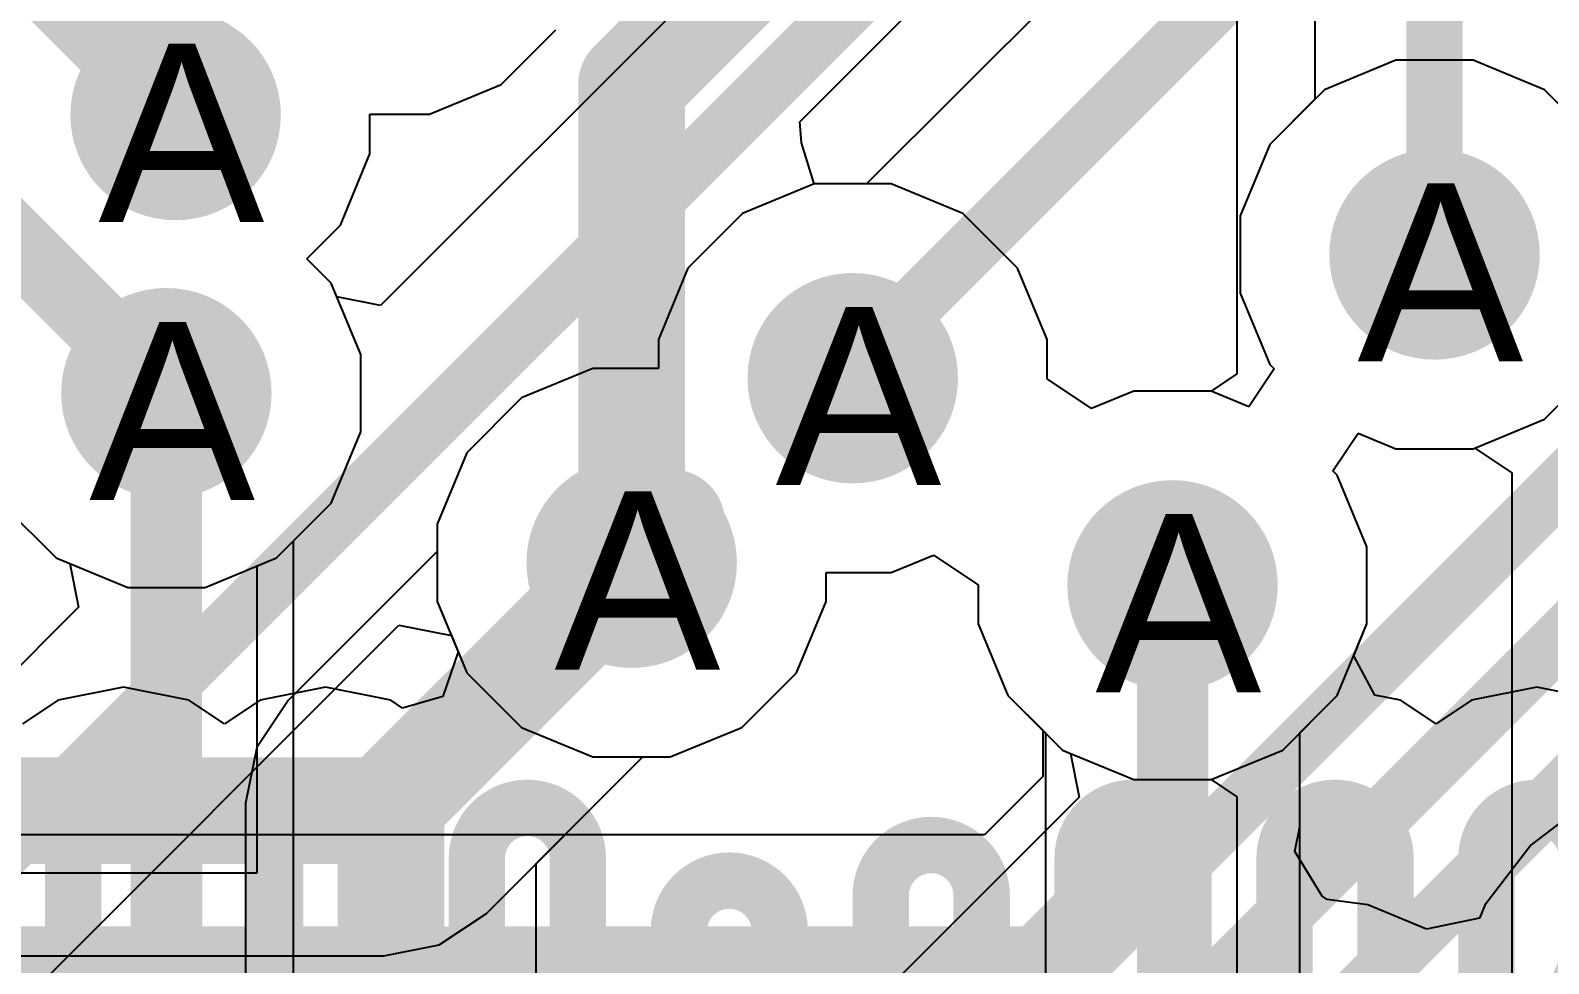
# Model space of a CAD drawing. Header units: inches. Extents: x 0 to 208, y 0 to 213.
# Drawn here: x 4.6695 to 4.8399, y 3.1648 to 3.2696 of the extents above; entities that cross this region are included whole.
import ezdxf

# ---------------------------------------------------------------- set-up
doc = ezdxf.new("R2010")
doc.units = ezdxf.units.IN
doc.header["$MEASUREMENT"] = 0
for name, color, linetype in [('Bottom Layer', 5, 'Continuous'), ('Drill Drawing', 1, 'Continuous'), ('L2_GND1', 16, 'Continuous'), ('L3_SIG1', 76, 'Continuous'), ('L4_PWR', 90, 'Continuous'), ('L5_GND2', 156, 'Continuous'), ('L6_SIG2', 130, 'Continuous'), ('L7_GND3', 216, 'Continuous'), ('Top Layer', 1, 'Continuous'), ('Via Holes', 16, 'Continuous')]:
    doc.layers.add(name, color=color, linetype=linetype)
doc.styles.add('Arial', font='', dxfattribs={"height": 0.2})
doc.styles.get('Arial').set_extended_font_data('Arial')

msp = doc.modelspace()

# ---------------------------------------------------------------- hatches: boundary and pattern name
at = {"layer": 'Bottom Layer'}
h = msp.add_hatch(color=5, dxfattribs=at)
edge = h.paths.add_edge_path()
edge.add_arc((4.68583, 3.26008), 0.01181, 0, 360)
h = msp.add_hatch(color=5, dxfattribs=at)
edge = h.paths.add_edge_path()
edge.add_arc((4.82711, 3.24443), 0.01181, 0, 360)
h = msp.add_hatch(color=5, dxfattribs=at)
edge = h.paths.add_edge_path()
edge.add_arc((4.76182, 3.23054), 0.01181, 0, 360)
h = msp.add_hatch(color=5, dxfattribs=at)
edge = h.paths.add_edge_path()
edge.add_arc((4.68479, 3.22886), 0.01181, 0, 360)
h = msp.add_hatch(color=5, dxfattribs=at)
edge = h.paths.add_edge_path()
edge.add_arc((4.73701, 3.20983), 0.01181, 0, 360)
h = msp.add_hatch(color=5, dxfattribs=at)
edge = h.paths.add_edge_path()
edge.add_arc((4.79771, 3.20729), 0.01181, 0, 360)
at = {"layer": 'L2_GND1'}
h = msp.add_hatch(color=16, dxfattribs=at)
edge = h.paths.add_edge_path()
edge.add_arc((4.68583, 3.26008), 0.01181, 0, 360)
h = msp.add_hatch(color=16, dxfattribs=at)
edge = h.paths.add_edge_path()
edge.add_arc((4.82711, 3.24443), 0.01181, 0, 360)
h = msp.add_hatch(color=16, dxfattribs=at)
edge = h.paths.add_edge_path()
edge.add_arc((4.76182, 3.23054), 0.01181, 0, 360)
h = msp.add_hatch(color=16, dxfattribs=at)
edge = h.paths.add_edge_path()
edge.add_arc((4.68479, 3.22886), 0.01181, 0, 360)
h = msp.add_hatch(color=16, dxfattribs=at)
edge = h.paths.add_edge_path()
edge.add_arc((4.73701, 3.20983), 0.01181, 0, 360)
h = msp.add_hatch(color=16, dxfattribs=at)
edge = h.paths.add_edge_path()
edge.add_arc((4.79771, 3.20729), 0.01181, 0, 360)
at = {"layer": 'L3_SIG1'}
h = msp.add_hatch(color=76, dxfattribs=at)
edge = h.paths.add_edge_path()
edge.add_arc((4.68583, 3.26008), 0.01181, 0, 360)
h = msp.add_hatch(color=76, dxfattribs=at)
edge = h.paths.add_edge_path()
edge.add_arc((4.82711, 3.24443), 0.01181, 0, 360)
h = msp.add_hatch(color=76, dxfattribs=at)
edge = h.paths.add_edge_path()
edge.add_arc((4.76182, 3.23054), 0.01181, 0, 360)
h = msp.add_hatch(color=76, dxfattribs=at)
edge = h.paths.add_edge_path()
edge.add_arc((4.68479, 3.22886), 0.01181, 0, 360)
h = msp.add_hatch(color=76, dxfattribs=at)
edge = h.paths.add_edge_path()
edge.add_arc((4.73701, 3.20983), 0.01181, 0, 360)
h = msp.add_hatch(color=76, dxfattribs=at)
edge = h.paths.add_edge_path()
edge.add_arc((4.79771, 3.20729), 0.01181, 0, 360)
at = {"layer": 'L4_PWR'}
h = msp.add_hatch(color=90, dxfattribs=at)
edge = h.paths.add_edge_path()
edge.add_arc((4.68583, 3.26008), 0.01181, 0, 360)
h = msp.add_hatch(color=90, dxfattribs=at)
edge = h.paths.add_edge_path()
edge.add_arc((4.82711, 3.24443), 0.01181, 0, 360)
h = msp.add_hatch(color=90, dxfattribs=at)
edge = h.paths.add_edge_path()
edge.add_arc((4.76182, 3.23054), 0.01181, 0, 360)
h = msp.add_hatch(color=90, dxfattribs=at)
edge = h.paths.add_edge_path()
edge.add_arc((4.68479, 3.22886), 0.01181, 0, 360)
h = msp.add_hatch(color=90, dxfattribs=at)
edge = h.paths.add_edge_path()
edge.add_arc((4.73701, 3.20983), 0.01181, 0, 360)
h = msp.add_hatch(color=90, dxfattribs=at)
edge = h.paths.add_edge_path()
edge.add_arc((4.79771, 3.20729), 0.01181, 0, 360)
at = {"layer": 'L5_GND2'}
h = msp.add_hatch(color=156, dxfattribs=at)
edge = h.paths.add_edge_path()
edge.add_arc((4.68583, 3.26008), 0.01181, 0, 360)
h = msp.add_hatch(color=156, dxfattribs=at)
edge = h.paths.add_edge_path()
edge.add_arc((4.82711, 3.24443), 0.01181, 0, 360)
h = msp.add_hatch(color=156, dxfattribs=at)
edge = h.paths.add_edge_path()
edge.add_arc((4.76182, 3.23054), 0.01181, 0, 360)
h = msp.add_hatch(color=156, dxfattribs=at)
edge = h.paths.add_edge_path()
edge.add_arc((4.68479, 3.22886), 0.01181, 0, 360)
h = msp.add_hatch(color=156, dxfattribs=at)
edge = h.paths.add_edge_path()
edge.add_arc((4.73701, 3.20983), 0.01181, 0, 360)
h = msp.add_hatch(color=156, dxfattribs=at)
edge = h.paths.add_edge_path()
edge.add_arc((4.79771, 3.20729), 0.01181, 0, 360)
at = {"layer": 'L6_SIG2'}
h = msp.add_hatch(color=130, dxfattribs=at)
edge = h.paths.add_edge_path()
edge.add_arc((4.68583, 3.26008), 0.01181, 0, 360)
h = msp.add_hatch(color=130, dxfattribs=at)
edge = h.paths.add_edge_path()
edge.add_arc((4.82711, 3.24443), 0.01181, 0, 360)
h = msp.add_hatch(color=130, dxfattribs=at)
edge = h.paths.add_edge_path()
edge.add_arc((4.76182, 3.23054), 0.01181, 0, 360)
h = msp.add_hatch(color=130, dxfattribs=at)
edge = h.paths.add_edge_path()
edge.add_arc((4.68479, 3.22886), 0.01181, 0, 360)
h = msp.add_hatch(color=130, dxfattribs=at)
edge = h.paths.add_edge_path()
edge.add_arc((4.73701, 3.20983), 0.01181, 0, 360)
h = msp.add_hatch(color=130, dxfattribs=at)
edge = h.paths.add_edge_path()
edge.add_arc((4.79771, 3.20729), 0.01181, 0, 360)
at = {"layer": 'L7_GND3'}
h = msp.add_hatch(color=216, dxfattribs=at)
edge = h.paths.add_edge_path()
edge.add_arc((4.68583, 3.26008), 0.01181, 0, 360)
h = msp.add_hatch(color=216, dxfattribs=at)
edge = h.paths.add_edge_path()
edge.add_arc((4.82711, 3.24443), 0.01181, 0, 360)
h = msp.add_hatch(color=216, dxfattribs=at)
edge = h.paths.add_edge_path()
edge.add_arc((4.76182, 3.23054), 0.01181, 0, 360)
h = msp.add_hatch(color=216, dxfattribs=at)
edge = h.paths.add_edge_path()
edge.add_arc((4.68479, 3.22886), 0.01181, 0, 360)
h = msp.add_hatch(color=216, dxfattribs=at)
edge = h.paths.add_edge_path()
edge.add_arc((4.73701, 3.20983), 0.01181, 0, 360)
h = msp.add_hatch(color=216, dxfattribs=at)
edge = h.paths.add_edge_path()
edge.add_arc((4.79771, 3.20729), 0.01181, 0, 360)
at = {"layer": 'Top Layer'}
h = msp.add_hatch(color=1, dxfattribs=at)
edge = h.paths.add_edge_path()
edge.add_arc((4.68583, 3.26008), 0.01181, 0, 360)
h = msp.add_hatch(color=1, dxfattribs=at)
edge = h.paths.add_edge_path()
edge.add_arc((4.82711, 3.24443), 0.01181, 0, 360)
h = msp.add_hatch(color=1, dxfattribs=at)
edge = h.paths.add_edge_path()
edge.add_arc((4.76182, 3.23054), 0.01181, 0, 360)
h = msp.add_hatch(color=1, dxfattribs=at)
edge = h.paths.add_edge_path()
edge.add_arc((4.68479, 3.22886), 0.01181, 0, 360)
h = msp.add_hatch(color=1, dxfattribs=at)
edge = h.paths.add_edge_path()
edge.add_arc((4.73701, 3.20983), 0.01181, 0, 360)
h = msp.add_hatch(color=1, dxfattribs=at)
edge = h.paths.add_edge_path()
edge.add_arc((4.79771, 3.20729), 0.01181, 0, 360)
at = {"layer": 'Via Holes'}
h = msp.add_hatch(color=7, dxfattribs=at)
edge = h.paths.add_edge_path()
edge.add_arc((4.68583, 3.26008), 0.00591, 0, 360)
h = msp.add_hatch(color=7, dxfattribs=at)
edge = h.paths.add_edge_path()
edge.add_arc((4.82711, 3.24443), 0.00591, 0, 360)
h = msp.add_hatch(color=7, dxfattribs=at)
edge = h.paths.add_edge_path()
edge.add_arc((4.76182, 3.23054), 0.00591, 0, 360)
h = msp.add_hatch(color=7, dxfattribs=at)
edge = h.paths.add_edge_path()
edge.add_arc((4.68479, 3.22886), 0.00591, 0, 360)
h = msp.add_hatch(color=7, dxfattribs=at)
edge = h.paths.add_edge_path()
edge.add_arc((4.73701, 3.20983), 0.00591, 0, 360)
h = msp.add_hatch(color=7, dxfattribs=at)
edge = h.paths.add_edge_path()
edge.add_arc((4.79771, 3.20729), 0.00591, 0, 360)

# ---------------------------------------------------------------- linework, layer by layer
at = {"layer": 'Bottom Layer'}
for p, q in [((4.82687, 3.35675), (4.70882, 3.2387)), ((4.72235, 3.26351), (4.72849, 3.26965)), ((4.71434, 3.26019), (4.72235, 3.26351)), ((4.70764, 3.25574), (4.70764, 3.26019)), ((4.70764, 3.26019), (4.71434, 3.26019)), ((4.70432, 3.24772), (4.70764, 3.25574)), ((4.70054, 3.24395), (4.70432, 3.24772)), ((4.70328, 3.24121), (4.70054, 3.24395)), ((4.70391, 3.23968), (4.70328, 3.24121)), ((4.70882, 3.2387), (4.70391, 3.23968)), ((4.83947, 3.22594), (4.8456, 3.23208)), ((4.83145, 3.22262), (4.83947, 3.22594)), ((4.81571, 3.22013), (4.81854, 3.22437)), ((4.81854, 3.22437), (4.82278, 3.22262)), ((4.82278, 3.22262), (4.83145, 3.22262)), ((4.8162, 3.21964), (4.81571, 3.22013)), ((4.81952, 3.21162), (4.8162, 3.21964)), ((4.66657, 3.21623), (4.67243, 3.21037)), ((4.67243, 3.21037), (4.67397, 3.20973)), ((4.76615, 3.20873), (4.7709, 3.21069)), ((4.7709, 3.21069), (4.7759, 3.20735)), ((4.81952, 3.20295), (4.81952, 3.21162)), ((4.67397, 3.20973), (4.67494, 3.20483)), ((4.75882, 3.20549), (4.75882, 3.20873)), ((4.75882, 3.20873), (4.76615, 3.20873)), ((4.7759, 3.20735), (4.7759, 3.20295)), ((4.7555, 3.19747), (4.75882, 3.20549)), ((4.67494, 3.20483), (4.55992, 3.08981)), ((4.57109, 3.06301), (4.71089, 3.20281)), ((4.71089, 3.20281), (4.71679, 3.20164)), ((4.71679, 3.20164), (4.71851, 3.19747)), ((4.7759, 3.20295), (4.77922, 3.19493)), ((4.8162, 3.19493), (4.81952, 3.20295)), ((4.71851, 3.19747), (4.72465, 3.19134)), ((4.74936, 3.19134), (4.7555, 3.19747)), ((4.77922, 3.19493), (4.78344, 3.19072)), ((4.81199, 3.19072), (4.8162, 3.19493)), ((4.72465, 3.19134), (4.73267, 3.18802)), ((4.74134, 3.18802), (4.74936, 3.19134)), ((4.78344, 3.19072), (4.78344, 3.15061)), ((4.81199, 3.1447), (4.81199, 3.19072)), ((4.73267, 3.18802), (4.74134, 3.18802))]:
    msp.add_line(p, q, dxfattribs=at)
for points in [[(4.5616, 3.0725, 0.00633, 0.00633, 0), (4.83636, 3.34726, 0.00633, 0.00633, 0)], [(4.76182, 3.23183, 0.00633, 0.00633, 0), (4.85429, 3.32431, 0.00633, 0.00633, 0)], [(4.63014, 3.31576, 0.008, 0.008, 0), (4.68583, 3.26008, 0.008, 0.008, 0)], [(4.82711, 3.24443, 0.00633, 0.00633, 0), (4.82711, 3.27844, 0.00633, 0.00633, 0)], [(4.76182, 3.23054, 0.00633, 0.00633, 0), (4.76182, 3.23183, 0.00633, 0.00633, 0)], [(4.79771, 3.1447, 0.008, 0.008, 0), (4.79771, 3.20729, 0.008, 0.008, 0)]]:
    msp.add_lwpolyline(points, format="xyseb", dxfattribs=at)
for points in [[(4.68383, 3.26008, 0.004, 0.004, 1), (4.68783, 3.26008, 0.004, 0.004, 1)], [(4.82553, 3.24443, 0.00316, 0.00316, 1), (4.8287, 3.24443, 0.00316, 0.00316, 1)], [(4.76023, 3.23183, 0.00316, 0.00316, 1), (4.7634, 3.23183, 0.00316, 0.00316, 1)], [(4.76023, 3.23183, 0.00316, 0.00316, 1), (4.7634, 3.23183, 0.00316, 0.00316, 1)], [(4.76023, 3.23054, 0.00316, 0.00316, 1), (4.7634, 3.23054, 0.00316, 0.00316, 1)], [(4.79571, 3.20729, 0.004, 0.004, 1), (4.79971, 3.20729, 0.004, 0.004, 1)]]:
    msp.add_lwpolyline(points, format="xyseb", close=True, dxfattribs=at)
at = {"layer": 'L2_GND1'}
for p, q in [((4.72235, 3.26351), (4.72849, 3.26965)), ((4.82278, 3.26624), (4.81476, 3.26292)), ((4.83145, 3.26624), (4.82278, 3.26624)), ((4.83947, 3.26292), (4.83145, 3.26624)), ((4.71434, 3.26019), (4.72235, 3.26351)), ((4.81476, 3.26292), (4.80862, 3.25679)), ((4.8456, 3.25679), (4.83947, 3.26292)), ((4.70764, 3.25574), (4.70764, 3.26019)), ((4.70764, 3.26019), (4.71434, 3.26019)), ((4.80862, 3.25679), (4.8053, 3.24877)), ((4.70432, 3.24772), (4.70764, 3.25574)), ((4.75748, 3.25235), (4.74946, 3.24903)), ((4.76615, 3.25235), (4.75748, 3.25235)), ((4.77417, 3.24903), (4.76615, 3.25235)), ((4.70054, 3.24395), (4.70432, 3.24772)), ((4.74946, 3.24903), (4.74333, 3.24289)), ((4.78031, 3.24289), (4.77417, 3.24903)), ((4.8053, 3.24877), (4.8053, 3.24009)), ((4.70328, 3.24121), (4.70054, 3.24395)), ((4.74333, 3.24289), (4.74001, 3.23488)), ((4.78363, 3.23488), (4.78031, 3.24289)), ((4.7066, 3.2332), (4.70328, 3.24121)), ((4.8053, 3.24009), (4.80862, 3.23208)), ((4.74001, 3.23488), (4.74001, 3.23164)), ((4.78363, 3.23047), (4.78363, 3.23488)), ((4.7066, 3.22452), (4.7066, 3.2332)), ((4.73267, 3.23164), (4.72465, 3.22832)), ((4.74001, 3.23164), (4.73267, 3.23164)), ((4.80912, 3.23158), (4.80628, 3.22734)), ((4.80862, 3.23208), (4.80912, 3.23158)), ((4.78863, 3.22713), (4.78363, 3.23047)), ((4.79338, 3.2291), (4.78863, 3.22713)), ((4.80205, 3.2291), (4.79338, 3.2291)), ((4.80628, 3.22734), (4.80205, 3.2291)), ((4.72465, 3.22832), (4.71851, 3.22218)), ((4.70328, 3.2165), (4.7066, 3.22452)), ((4.71851, 3.22218), (4.71519, 3.21417)), ((4.69906, 3.21229), (4.70328, 3.2165)), ((4.71519, 3.21417), (4.71519, 3.20549)), ((4.69906, 3.16279), (4.69906, 3.21229)), ((4.76615, 3.20873), (4.7709, 3.21069)), ((4.7709, 3.21069), (4.7759, 3.20735)), ((4.75882, 3.20549), (4.75882, 3.20873)), ((4.75882, 3.20873), (4.76615, 3.20873)), ((4.7759, 3.20735), (4.7759, 3.20295)), ((4.71519, 3.20549), (4.71851, 3.19747)), ((4.7555, 3.19747), (4.75882, 3.20549)), ((4.7759, 3.20295), (4.77922, 3.19493)), ((4.71851, 3.19747), (4.72465, 3.19134)), ((4.74936, 3.19134), (4.7555, 3.19747)), ((4.77922, 3.19493), (4.78536, 3.1888)), ((4.72465, 3.19134), (4.73267, 3.18802)), ((4.74134, 3.18802), (4.74936, 3.19134)), ((4.73267, 3.18802), (4.74134, 3.18802)), ((4.78536, 3.1888), (4.78625, 3.18843)), ((4.78625, 3.18843), (4.78723, 3.18352)), ((4.78723, 3.18352), (4.56959, 2.96588))]:
    msp.add_line(p, q, dxfattribs=at)
for points in [[(4.52969, 2.907, 0.00633, 0.00633, 0), (4.90469, 3.282, 0.00633, 0.00633, 0)], [(4.50589, 2.866, 0.00633, 0.00633, 0), (4.90889, 3.269, 0.00633, 0.00633, 0)], [(4.51093, 2.85384, 0.00633, 0.00633, 0), (4.91477, 3.25767, 0.00633, 0.00633, 0)], [(4.68479, 3.16279, 0.008, 0.008, 0), (4.68479, 3.22886, 0.008, 0.008, 0)], [(4.64882, 3.12682, 0.008, 0.008, 0), (4.68479, 3.16279, 0.008, 0.008, 0)]]:
    msp.add_lwpolyline(points, format="xyseb", dxfattribs=at)
for points in [[(4.68279, 3.22886, 0.004, 0.004, 1), (4.68679, 3.22886, 0.004, 0.004, 1)], [(4.68279, 3.16279, 0.004, 0.004, 1), (4.68679, 3.16279, 0.004, 0.004, 1)], [(4.68279, 3.16279, 0.004, 0.004, 1), (4.68679, 3.16279, 0.004, 0.004, 1)]]:
    msp.add_lwpolyline(points, format="xyseb", close=True, dxfattribs=at)
at = {"layer": 'L3_SIG1'}
for p, q in [((4.81797, 3.30697), (4.76335, 3.25235)), ((4.72235, 3.26351), (4.72849, 3.26965)), ((4.71434, 3.26019), (4.72235, 3.26351)), ((4.70764, 3.25574), (4.70764, 3.26019)), ((4.70764, 3.26019), (4.71434, 3.26019)), ((4.70432, 3.24772), (4.70764, 3.25574)), ((4.75748, 3.25235), (4.74946, 3.24903)), ((4.76335, 3.25235), (4.75748, 3.25235)), ((4.70054, 3.24395), (4.70432, 3.24772)), ((4.74946, 3.24903), (4.74333, 3.24289)), ((4.70328, 3.24121), (4.70054, 3.24395)), ((4.74333, 3.24289), (4.74001, 3.23488)), ((4.7066, 3.2332), (4.70328, 3.24121)), ((4.74001, 3.23488), (4.74001, 3.23164)), ((4.7066, 3.22452), (4.7066, 3.2332)), ((4.73267, 3.23164), (4.72465, 3.22832)), ((4.74001, 3.23164), (4.73267, 3.23164)), ((4.72465, 3.22832), (4.71851, 3.22218)), ((4.70328, 3.2165), (4.7066, 3.22452)), ((4.81571, 3.22013), (4.81854, 3.22437)), ((4.81854, 3.22437), (4.82278, 3.22262)), ((4.71851, 3.22218), (4.71519, 3.21417)), ((4.82278, 3.22262), (4.83145, 3.22262)), ((4.83145, 3.22262), (4.83165, 3.2227)), ((4.83165, 3.2227), (4.8358, 3.21992)), ((4.8162, 3.21964), (4.81571, 3.22013)), ((4.81952, 3.21162), (4.8162, 3.21964)), ((4.8358, 3.21992), (4.8358, 3.137)), ((4.66657, 3.21623), (4.67243, 3.21037)), ((4.69714, 3.21037), (4.70328, 3.2165)), ((4.71519, 3.21417), (4.71519, 3.21109)), ((4.67243, 3.21037), (4.68045, 3.20705)), ((4.68913, 3.20705), (4.69714, 3.21037)), ((4.71519, 3.21109), (4.69846, 3.19436)), ((4.76615, 3.20873), (4.7709, 3.21069)), ((4.7709, 3.21069), (4.7759, 3.20735)), ((4.81952, 3.20295), (4.81952, 3.21162)), ((4.75882, 3.20549), (4.75882, 3.20873)), ((4.75882, 3.20873), (4.76615, 3.20873)), ((4.68045, 3.20705), (4.68913, 3.20705)), ((4.7759, 3.20735), (4.7759, 3.20295)), ((4.7555, 3.19747), (4.75882, 3.20549)), ((4.7759, 3.20295), (4.77922, 3.19493)), ((4.8162, 3.19493), (4.81952, 3.20295)), ((4.74936, 3.19134), (4.7555, 3.19747)), ((4.77922, 3.19493), (4.78536, 3.1888)), ((4.81007, 3.1888), (4.8162, 3.19493)), ((4.69846, 3.19436), (4.69493, 3.18907)), ((4.74134, 3.18802), (4.74936, 3.19134)), ((4.69493, 3.18907), (4.69369, 3.18282)), ((4.72631, 3.17607), (4.73827, 3.18802)), ((4.73827, 3.18802), (4.74134, 3.18802)), ((4.78536, 3.1888), (4.79338, 3.18548)), ((4.80205, 3.18548), (4.81007, 3.1888)), ((4.79338, 3.18548), (4.80205, 3.18548)), ((4.69369, 3.18282), (4.69369, 3.00496)), ((4.72631, 3.01172), (4.72631, 3.17607))]:
    msp.add_line(p, q, dxfattribs=at)
for points in [[(4.76182, 3.23183, 0.00633, 0.00633, 0), (4.83139, 3.30141, 0.00633, 0.00633, 0)], [(4.76182, 3.23054, 0.00633, 0.00633, 0), (4.76182, 3.23183, 0.00633, 0.00633, 0)], [(4.71, 3.18282, 0.012, 0.012, 0), (4.74149, 3.21431, 0.012, 0.012, 0)], [(4.71, 3.00496, 0.012, 0.012, 0), (4.71, 3.18282, 0.012, 0.012, 0)]]:
    msp.add_lwpolyline(points, format="xyseb", dxfattribs=at)
for points in [[(4.76023, 3.23183, 0.00316, 0.00316, 1), (4.7634, 3.23183, 0.00316, 0.00316, 1)], [(4.76023, 3.23183, 0.00316, 0.00316, 1), (4.7634, 3.23183, 0.00316, 0.00316, 1)], [(4.76023, 3.23054, 0.00316, 0.00316, 1), (4.7634, 3.23054, 0.00316, 0.00316, 1)], [(4.73849, 3.21431, 0.006, 0.006, 1), (4.74449, 3.21431, 0.006, 0.006, 1)], [(4.707, 3.18282, 0.006, 0.006, 1), (4.713, 3.18282, 0.006, 0.006, 1)], [(4.707, 3.18282, 0.006, 0.006, 1), (4.713, 3.18282, 0.006, 0.006, 1)]]:
    msp.add_lwpolyline(points, format="xyseb", close=True, dxfattribs=at)
at = {"layer": 'L4_PWR'}
for p, q in [((4.80493, 3.37165), (4.80493, 3.23102)), ((4.72235, 3.26351), (4.72849, 3.26965)), ((4.71434, 3.26019), (4.72235, 3.26351)), ((4.70764, 3.25574), (4.70764, 3.26019)), ((4.70764, 3.26019), (4.71434, 3.26019)), ((4.70432, 3.24772), (4.70764, 3.25574)), ((4.75748, 3.25235), (4.74946, 3.24903)), ((4.76615, 3.25235), (4.75748, 3.25235)), ((4.77417, 3.24903), (4.76615, 3.25235)), ((4.70054, 3.24395), (4.70432, 3.24772)), ((4.74946, 3.24903), (4.74333, 3.24289)), ((4.78031, 3.24289), (4.77417, 3.24903)), ((4.70328, 3.24121), (4.70054, 3.24395)), ((4.74333, 3.24289), (4.74001, 3.23488)), ((4.78363, 3.23488), (4.78031, 3.24289)), ((4.7066, 3.2332), (4.70328, 3.24121)), ((4.74001, 3.23488), (4.74001, 3.23164)), ((4.78363, 3.23047), (4.78363, 3.23488)), ((4.7066, 3.22452), (4.7066, 3.2332)), ((4.73267, 3.23164), (4.72465, 3.22832)), ((4.74001, 3.23164), (4.73267, 3.23164)), ((4.80493, 3.23102), (4.80205, 3.2291)), ((4.78863, 3.22713), (4.78363, 3.23047)), ((4.79338, 3.2291), (4.78863, 3.22713)), ((4.80205, 3.2291), (4.79338, 3.2291)), ((4.72465, 3.22832), (4.71851, 3.22218)), ((4.70328, 3.2165), (4.7066, 3.22452)), ((4.71851, 3.22218), (4.71519, 3.21417)), ((4.69714, 3.21037), (4.70328, 3.2165)), ((4.71519, 3.21417), (4.71519, 3.20549)), ((4.695, 3.20948), (4.69714, 3.21037)), ((4.76615, 3.20873), (4.7709, 3.21069)), ((4.7709, 3.21069), (4.7759, 3.20735)), ((4.695, 3.175), (4.695, 3.20948)), ((4.75882, 3.20549), (4.75882, 3.20873)), ((4.75882, 3.20873), (4.76615, 3.20873)), ((4.7759, 3.20735), (4.7759, 3.20295)), ((4.71519, 3.20549), (4.71851, 3.19747)), ((4.7555, 3.19747), (4.75882, 3.20549)), ((4.7759, 3.20295), (4.77922, 3.19493)), ((4.71851, 3.19747), (4.72465, 3.19134)), ((4.74936, 3.19134), (4.7555, 3.19747)), ((4.77922, 3.19493), (4.78536, 3.1888)), ((4.72465, 3.19134), (4.73267, 3.18802)), ((4.74134, 3.18802), (4.74936, 3.19134)), ((4.73267, 3.18802), (4.74134, 3.18802)), ((4.78536, 3.1888), (4.79338, 3.18548)), ((4.79338, 3.18548), (4.80205, 3.18548)), ((4.80205, 3.18548), (4.80493, 3.18355)), ((4.80493, 3.18355), (4.80493, 3.09458)), ((4.62398, 3.175), (4.695, 3.175))]:
    msp.add_line(p, q, dxfattribs=at)
at = {"layer": 'L5_GND2'}
for p, q in [((4.72235, 3.26351), (4.72849, 3.26965)), ((4.82278, 3.26624), (4.81476, 3.26292)), ((4.83145, 3.26624), (4.82278, 3.26624)), ((4.83947, 3.26292), (4.83145, 3.26624)), ((4.71434, 3.26019), (4.72235, 3.26351)), ((4.81476, 3.26292), (4.80862, 3.25679)), ((4.8456, 3.25679), (4.83947, 3.26292)), ((4.70764, 3.25574), (4.70764, 3.26019)), ((4.70764, 3.26019), (4.71434, 3.26019)), ((4.80862, 3.25679), (4.8053, 3.24877)), ((4.70432, 3.24772), (4.70764, 3.25574)), ((4.75748, 3.25235), (4.74946, 3.24903)), ((4.76615, 3.25235), (4.75748, 3.25235)), ((4.77417, 3.24903), (4.76615, 3.25235)), ((4.70054, 3.24395), (4.70432, 3.24772)), ((4.74946, 3.24903), (4.74333, 3.24289)), ((4.78031, 3.24289), (4.77417, 3.24903)), ((4.8053, 3.24877), (4.8053, 3.24009)), ((4.70328, 3.24121), (4.70054, 3.24395)), ((4.74333, 3.24289), (4.74001, 3.23488)), ((4.78363, 3.23488), (4.78031, 3.24289)), ((4.7066, 3.2332), (4.70328, 3.24121)), ((4.8053, 3.24009), (4.80862, 3.23208)), ((4.74001, 3.23488), (4.74001, 3.23164)), ((4.78363, 3.23047), (4.78363, 3.23488)), ((4.7066, 3.22452), (4.7066, 3.2332)), ((4.73267, 3.23164), (4.72465, 3.22832)), ((4.74001, 3.23164), (4.73267, 3.23164)), ((4.80912, 3.23158), (4.80628, 3.22734)), ((4.80862, 3.23208), (4.80912, 3.23158)), ((4.83947, 3.22594), (4.8456, 3.23208)), ((4.78863, 3.22713), (4.78363, 3.23047)), ((4.79338, 3.2291), (4.78863, 3.22713)), ((4.80205, 3.2291), (4.79338, 3.2291)), ((4.80628, 3.22734), (4.80205, 3.2291)), ((4.72465, 3.22832), (4.71851, 3.22218)), ((4.83145, 3.22262), (4.83947, 3.22594)), ((4.70328, 3.2165), (4.7066, 3.22452)), ((4.81571, 3.22013), (4.81854, 3.22437)), ((4.81854, 3.22437), (4.82278, 3.22262)), ((4.71851, 3.22218), (4.71519, 3.21417)), ((4.82278, 3.22262), (4.83145, 3.22262)), ((4.8162, 3.21964), (4.81571, 3.22013)), ((4.81952, 3.21162), (4.8162, 3.21964)), ((4.66657, 3.21623), (4.67243, 3.21037)), ((4.69714, 3.21037), (4.70328, 3.2165)), ((4.71519, 3.21417), (4.71519, 3.20549)), ((4.67243, 3.21037), (4.68045, 3.20705)), ((4.68913, 3.20705), (4.69714, 3.21037)), ((4.76615, 3.20873), (4.7709, 3.21069)), ((4.7709, 3.21069), (4.7759, 3.20735)), ((4.81952, 3.20295), (4.81952, 3.21162)), ((4.75882, 3.20549), (4.75882, 3.20873)), ((4.75882, 3.20873), (4.76615, 3.20873)), ((4.68045, 3.20705), (4.68913, 3.20705)), ((4.7759, 3.20735), (4.7759, 3.20295)), ((4.71519, 3.20549), (4.71851, 3.19747)), ((4.7555, 3.19747), (4.75882, 3.20549)), ((4.7759, 3.20295), (4.77922, 3.19493)), ((4.8162, 3.19493), (4.81952, 3.20295)), ((4.71851, 3.19747), (4.72465, 3.19134)), ((4.74936, 3.19134), (4.7555, 3.19747)), ((4.77922, 3.19493), (4.78536, 3.1888)), ((4.81007, 3.1888), (4.8162, 3.19493)), ((4.72465, 3.19134), (4.73267, 3.18802)), ((4.74134, 3.18802), (4.74936, 3.19134)), ((4.73267, 3.18802), (4.74134, 3.18802)), ((4.78536, 3.1888), (4.79338, 3.18548)), ((4.80205, 3.18548), (4.81007, 3.1888)), ((4.79338, 3.18548), (4.80205, 3.18548))]:
    msp.add_line(p, q, dxfattribs=at)
at = {"layer": 'L6_SIG2'}
for p, q in [((4.81369, 3.45851), (4.81369, 3.26185)), ((4.72235, 3.26351), (4.72849, 3.26965)), ((4.71434, 3.26019), (4.72235, 3.26351)), ((4.81369, 3.26185), (4.80862, 3.25679)), ((4.70764, 3.25574), (4.70764, 3.26019)), ((4.70764, 3.26019), (4.71434, 3.26019)), ((4.80862, 3.25679), (4.8053, 3.24877)), ((4.70432, 3.24772), (4.70764, 3.25574)), ((4.75748, 3.25235), (4.74946, 3.24903)), ((4.76615, 3.25235), (4.75748, 3.25235)), ((4.77417, 3.24903), (4.76615, 3.25235)), ((4.70054, 3.24395), (4.70432, 3.24772)), ((4.74946, 3.24903), (4.74333, 3.24289)), ((4.78031, 3.24289), (4.77417, 3.24903)), ((4.8053, 3.24877), (4.8053, 3.24009)), ((4.70328, 3.24121), (4.70054, 3.24395)), ((4.74333, 3.24289), (4.74001, 3.23488)), ((4.78363, 3.23488), (4.78031, 3.24289)), ((4.7066, 3.2332), (4.70328, 3.24121)), ((4.8053, 3.24009), (4.80862, 3.23208)), ((4.74001, 3.23488), (4.74001, 3.23164)), ((4.78363, 3.23047), (4.78363, 3.23488)), ((4.7066, 3.22452), (4.7066, 3.2332)), ((4.73267, 3.23164), (4.72465, 3.22832)), ((4.74001, 3.23164), (4.73267, 3.23164)), ((4.80912, 3.23158), (4.80628, 3.22734)), ((4.80862, 3.23208), (4.80912, 3.23158)), ((4.83947, 3.22594), (4.8456, 3.23208)), ((4.78863, 3.22713), (4.78363, 3.23047)), ((4.79338, 3.2291), (4.78863, 3.22713)), ((4.80205, 3.2291), (4.79338, 3.2291)), ((4.80628, 3.22734), (4.80205, 3.2291)), ((4.72465, 3.22832), (4.71851, 3.22218)), ((4.83145, 3.22262), (4.83947, 3.22594)), ((4.70328, 3.2165), (4.7066, 3.22452)), ((4.81571, 3.22013), (4.81854, 3.22437)), ((4.81854, 3.22437), (4.82278, 3.22262)), ((4.71851, 3.22218), (4.71519, 3.21417)), ((4.82278, 3.22262), (4.83145, 3.22262)), ((4.8162, 3.21964), (4.81571, 3.22013)), ((4.81952, 3.21162), (4.8162, 3.21964)), ((4.66657, 3.21623), (4.67243, 3.21037)), ((4.69714, 3.21037), (4.70328, 3.2165)), ((4.71519, 3.21417), (4.71519, 3.20549)), ((4.67243, 3.21037), (4.68045, 3.20705)), ((4.68913, 3.20705), (4.69714, 3.21037)), ((4.81952, 3.20295), (4.81952, 3.21162)), ((4.68045, 3.20705), (4.68913, 3.20705)), ((4.71519, 3.20549), (4.71754, 3.19983)), ((4.81804, 3.19938), (4.81952, 3.20295)), ((4.71754, 3.19983), (4.7158, 3.19482)), ((4.8204, 3.19497), (4.81804, 3.19938)), ((4.67999, 3.19585), (4.67264, 3.19439)), ((4.68733, 3.19439), (4.67999, 3.19585)), ((4.70265, 3.19585), (4.6953, 3.19439)), ((4.70999, 3.19439), (4.70265, 3.19585)), ((4.7158, 3.19482), (4.71131, 3.19351)), ((4.82329, 3.19439), (4.8204, 3.19497)), ((4.83861, 3.19585), (4.83126, 3.19439)), ((4.84595, 3.19439), (4.83861, 3.19585)), ((4.67264, 3.19439), (4.66866, 3.19173)), ((4.69132, 3.19173), (4.68733, 3.19439)), ((4.6953, 3.19439), (4.69132, 3.19173)), ((4.71131, 3.19351), (4.70999, 3.19439)), ((4.82728, 3.19173), (4.82329, 3.19439)), ((4.83126, 3.19439), (4.82728, 3.19173))]:
    msp.add_line(p, q, dxfattribs=at)
for points in [[(4.82711, 3.24443, 0.00633, 0.00633, 0), (4.82711, 3.73811, 0.00633, 0.00633, 0)], [(4.65268, 3.29322, 0.008, 0.008, 0), (4.68583, 3.26008, 0.008, 0.008, 0)], [(4.67432, 3.17665, 0.00633, 0.00633, -1), (4.68565, 3.17665, 0.00633, 0.00633, 0)], [(4.69698, 3.17665, 0.00633, 0.00633, -1), (4.70831, 3.17665, 0.00633, 0.00633, 0)], [(4.71964, 3.17665, 0.00633, 0.00633, -1), (4.73097, 3.17665, 0.00633, 0.00633, 0)], [(4.78762, 3.17665, 0.00633, 0.00633, -1), (4.79895, 3.17665, 0.00633, 0.00633, 0)], [(4.81028, 3.17665, 0.00633, 0.00633, -1), (4.82161, 3.17665, 0.00633, 0.00633, 0)], [(4.83294, 3.17665, 0.00633, 0.00633, -1), (4.84427, 3.17665, 0.00633, 0.00633, 0)], [(4.76496, 3.17248, 0.00633, 0.00633, -1), (4.77629, 3.17248, 0.00633, 0.00633, 0)], [(4.67432, 3.14766, 0.00633, 0.00633, 0), (4.67432, 3.17665, 0.00633, 0.00633, 0)], [(4.68565, 3.14766, 0.00633, 0.00633, 0), (4.68565, 3.17665, 0.00633, 0.00633, 0)], [(4.69698, 3.14766, 0.00633, 0.00633, 0), (4.69698, 3.17665, 0.00633, 0.00633, 0)], [(4.70831, 3.14766, 0.00633, 0.00633, 0), (4.70831, 3.17665, 0.00633, 0.00633, 0)], [(4.71964, 3.14766, 0.00633, 0.00633, 0), (4.71964, 3.17665, 0.00633, 0.00633, 0)], [(4.73097, 3.14766, 0.00633, 0.00633, 0), (4.73097, 3.17665, 0.00633, 0.00633, 0)], [(4.78762, 3.14766, 0.00633, 0.00633, 0), (4.78762, 3.17665, 0.00633, 0.00633, 0)], [(4.79895, 3.14766, 0.00633, 0.00633, 0), (4.79895, 3.17665, 0.00633, 0.00633, 0)], [(4.81028, 3.14766, 0.00633, 0.00633, 0), (4.81028, 3.17665, 0.00633, 0.00633, 0)], [(4.82161, 3.14766, 0.00633, 0.00633, 0), (4.82161, 3.17665, 0.00633, 0.00633, 0)], [(4.83294, 3.14766, 0.00633, 0.00633, 0), (4.83294, 3.17665, 0.00633, 0.00633, 0)], [(4.7423, 3.16848, 0.00633, 0.00633, -1), (4.75363, 3.16848, 0.00633, 0.00633, 0)], [(4.76496, 3.14766, 0.00633, 0.00633, 0), (4.76496, 3.17248, 0.00633, 0.00633, 0)], [(4.77629, 3.14766, 0.00633, 0.00633, 0), (4.77629, 3.17248, 0.00633, 0.00633, 0)], [(4.7423, 3.14766, 0.00633, 0.00633, 0), (4.7423, 3.16848, 0.00633, 0.00633, 0)], [(4.75363, 3.14766, 0.00633, 0.00633, 0), (4.75363, 3.16848, 0.00633, 0.00633, 0)]]:
    msp.add_lwpolyline(points, format="xyseb", dxfattribs=at)
for points in [[(4.68383, 3.26008, 0.004, 0.004, 1), (4.68783, 3.26008, 0.004, 0.004, 1)], [(4.82553, 3.24443, 0.00316, 0.00316, 1), (4.8287, 3.24443, 0.00316, 0.00316, 1)], [(4.67274, 3.17665, 0.00316, 0.00316, 1), (4.6759, 3.17665, 0.00316, 0.00316, 1)], [(4.67274, 3.17665, 0.00316, 0.00316, 1), (4.6759, 3.17665, 0.00316, 0.00316, 1)], [(4.68407, 3.17665, 0.00316, 0.00316, 1), (4.68723, 3.17665, 0.00316, 0.00316, 1)], [(4.68407, 3.17665, 0.00316, 0.00316, 1), (4.68723, 3.17665, 0.00316, 0.00316, 1)], [(4.6954, 3.17665, 0.00316, 0.00316, 1), (4.69856, 3.17665, 0.00316, 0.00316, 1)], [(4.6954, 3.17665, 0.00316, 0.00316, 1), (4.69856, 3.17665, 0.00316, 0.00316, 1)], [(4.70673, 3.17665, 0.00316, 0.00316, 1), (4.70989, 3.17665, 0.00316, 0.00316, 1)], [(4.70673, 3.17665, 0.00316, 0.00316, 1), (4.70989, 3.17665, 0.00316, 0.00316, 1)], [(4.71806, 3.17665, 0.00316, 0.00316, 1), (4.72122, 3.17665, 0.00316, 0.00316, 1)], [(4.71806, 3.17665, 0.00316, 0.00316, 1), (4.72122, 3.17665, 0.00316, 0.00316, 1)], [(4.72939, 3.17665, 0.00316, 0.00316, 1), (4.73255, 3.17665, 0.00316, 0.00316, 1)], [(4.72939, 3.17665, 0.00316, 0.00316, 1), (4.73255, 3.17665, 0.00316, 0.00316, 1)], [(4.78604, 3.17665, 0.00316, 0.00316, 1), (4.7892, 3.17665, 0.00316, 0.00316, 1)], [(4.78604, 3.17665, 0.00316, 0.00316, 1), (4.7892, 3.17665, 0.00316, 0.00316, 1)], [(4.79737, 3.17665, 0.00316, 0.00316, 1), (4.80053, 3.17665, 0.00316, 0.00316, 1)], [(4.79737, 3.17665, 0.00316, 0.00316, 1), (4.80053, 3.17665, 0.00316, 0.00316, 1)], [(4.8087, 3.17665, 0.00316, 0.00316, 1), (4.81186, 3.17665, 0.00316, 0.00316, 1)], [(4.8087, 3.17665, 0.00316, 0.00316, 1), (4.81186, 3.17665, 0.00316, 0.00316, 1)], [(4.82003, 3.17665, 0.00316, 0.00316, 1), (4.82319, 3.17665, 0.00316, 0.00316, 1)], [(4.82003, 3.17665, 0.00316, 0.00316, 1), (4.82319, 3.17665, 0.00316, 0.00316, 1)], [(4.83136, 3.17665, 0.00316, 0.00316, 1), (4.83452, 3.17665, 0.00316, 0.00316, 1)], [(4.83136, 3.17665, 0.00316, 0.00316, 1), (4.83452, 3.17665, 0.00316, 0.00316, 1)], [(4.76338, 3.17248, 0.00316, 0.00316, 1), (4.76654, 3.17248, 0.00316, 0.00316, 1)], [(4.76338, 3.17248, 0.00316, 0.00316, 1), (4.76654, 3.17248, 0.00316, 0.00316, 1)], [(4.77471, 3.17248, 0.00316, 0.00316, 1), (4.77787, 3.17248, 0.00316, 0.00316, 1)], [(4.77471, 3.17248, 0.00316, 0.00316, 1), (4.77787, 3.17248, 0.00316, 0.00316, 1)], [(4.74072, 3.16848, 0.00316, 0.00316, 1), (4.74388, 3.16848, 0.00316, 0.00316, 1)], [(4.74072, 3.16848, 0.00316, 0.00316, 1), (4.74388, 3.16848, 0.00316, 0.00316, 1)], [(4.75205, 3.16848, 0.00316, 0.00316, 1), (4.75521, 3.16848, 0.00316, 0.00316, 1)], [(4.75205, 3.16848, 0.00316, 0.00316, 1), (4.75521, 3.16848, 0.00316, 0.00316, 1)]]:
    msp.add_lwpolyline(points, format="xyseb", close=True, dxfattribs=at)
at = {"layer": 'L7_GND3'}
for p, q in [((4.72235, 3.26351), (4.72849, 3.26965)), ((4.82278, 3.26624), (4.81476, 3.26292)), ((4.83145, 3.26624), (4.82278, 3.26624)), ((4.83947, 3.26292), (4.83145, 3.26624)), ((4.71434, 3.26019), (4.72235, 3.26351)), ((4.81476, 3.26292), (4.80862, 3.25679)), ((4.8456, 3.25679), (4.83947, 3.26292)), ((4.70764, 3.25574), (4.70764, 3.26019)), ((4.70764, 3.26019), (4.71434, 3.26019)), ((4.80862, 3.25679), (4.8053, 3.24877)), ((4.70432, 3.24772), (4.70764, 3.25574)), ((4.75748, 3.25235), (4.74946, 3.24903)), ((4.76615, 3.25235), (4.75748, 3.25235)), ((4.77417, 3.24903), (4.76615, 3.25235)), ((4.70054, 3.24395), (4.70432, 3.24772)), ((4.74946, 3.24903), (4.74333, 3.24289)), ((4.78031, 3.24289), (4.77417, 3.24903)), ((4.8053, 3.24877), (4.8053, 3.24009)), ((4.70328, 3.24121), (4.70054, 3.24395)), ((4.74333, 3.24289), (4.74001, 3.23488)), ((4.78363, 3.23488), (4.78031, 3.24289)), ((4.7066, 3.2332), (4.70328, 3.24121)), ((4.8053, 3.24009), (4.80862, 3.23208)), ((4.74001, 3.23488), (4.74001, 3.23164)), ((4.78363, 3.23047), (4.78363, 3.23488)), ((4.7066, 3.22452), (4.7066, 3.2332)), ((4.73267, 3.23164), (4.72465, 3.22832)), ((4.74001, 3.23164), (4.73267, 3.23164)), ((4.80912, 3.23158), (4.80628, 3.22734)), ((4.80862, 3.23208), (4.80912, 3.23158)), ((4.83947, 3.22594), (4.8456, 3.23208)), ((4.78863, 3.22713), (4.78363, 3.23047)), ((4.79338, 3.2291), (4.78863, 3.22713)), ((4.80205, 3.2291), (4.79338, 3.2291)), ((4.80628, 3.22734), (4.80205, 3.2291)), ((4.72465, 3.22832), (4.71851, 3.22218)), ((4.83145, 3.22262), (4.83947, 3.22594)), ((4.70328, 3.2165), (4.7066, 3.22452)), ((4.81571, 3.22013), (4.81854, 3.22437)), ((4.81854, 3.22437), (4.82278, 3.22262)), ((4.71851, 3.22218), (4.71519, 3.21417)), ((4.82278, 3.22262), (4.83145, 3.22262)), ((4.8162, 3.21964), (4.81571, 3.22013)), ((4.81952, 3.21162), (4.8162, 3.21964)), ((4.66657, 3.21623), (4.67243, 3.21037)), ((4.69714, 3.21037), (4.70328, 3.2165)), ((4.71519, 3.21417), (4.71519, 3.20549)), ((4.67243, 3.21037), (4.68045, 3.20705)), ((4.68913, 3.20705), (4.69714, 3.21037)), ((4.76615, 3.20873), (4.7709, 3.21069)), ((4.7709, 3.21069), (4.7759, 3.20735)), ((4.81952, 3.20295), (4.81952, 3.21162)), ((4.75882, 3.20549), (4.75882, 3.20873)), ((4.75882, 3.20873), (4.76615, 3.20873)), ((4.68045, 3.20705), (4.68913, 3.20705)), ((4.7759, 3.20735), (4.7759, 3.20295)), ((4.71519, 3.20549), (4.71851, 3.19747)), ((4.7555, 3.19747), (4.75882, 3.20549)), ((4.7759, 3.20295), (4.77922, 3.19493)), ((4.8162, 3.19493), (4.81952, 3.20295)), ((4.71851, 3.19747), (4.72465, 3.19134)), ((4.74936, 3.19134), (4.7555, 3.19747)), ((4.77922, 3.19493), (4.78317, 3.19098)), ((4.81199, 3.19072), (4.8162, 3.19493)), ((4.72465, 3.19134), (4.73267, 3.18802)), ((4.74134, 3.18802), (4.74936, 3.19134)), ((4.78317, 3.19098), (4.78317, 3.18583)), ((4.81199, 3.18018), (4.81199, 3.19072)), ((4.73267, 3.18802), (4.74134, 3.18802)), ((4.78317, 3.18583), (4.77662, 3.17927)), ((4.84474, 3.18337), (4.83795, 3.17817)), ((4.81144, 3.17741), (4.81199, 3.18018)), ((4.77662, 3.17927), (4.55119, 3.17927)), ((4.83795, 3.17817), (4.83274, 3.17138)), ((4.81449, 3.1724), (4.81144, 3.17741)), ((4.81507, 3.17202), (4.81449, 3.1724)), ((4.81961, 3.17142), (4.81507, 3.17202)), ((4.82622, 3.16869), (4.81961, 3.17142)), ((4.83274, 3.17138), (4.83214, 3.16992)), ((4.83214, 3.16992), (4.82622, 3.16869))]:
    msp.add_line(p, q, dxfattribs=at)
for points in [[(4.79771, 3.18018, 0.008, 0.008, 0), (4.79771, 3.20729, 0.008, 0.008, 0)], [(4.78253, 3.165, 0.008, 0.008, 0), (4.79771, 3.18018, 0.008, 0.008, 0)], [(4.84063, 3.15499, 0.004, 0.004, -1), (4.88163, 3.15499, 0.004, 0.004, 0)], [(4.143, 3.165, 0.008, 0.008, 0), (4.78253, 3.165, 0.008, 0.008, 0)]]:
    msp.add_lwpolyline(points, format="xyseb", dxfattribs=at)
for points in [[(4.79571, 3.20729, 0.004, 0.004, 1), (4.79971, 3.20729, 0.004, 0.004, 1)], [(4.79571, 3.18018, 0.004, 0.004, 1), (4.79971, 3.18018, 0.004, 0.004, 1)], [(4.79571, 3.18018, 0.004, 0.004, 1), (4.79971, 3.18018, 0.004, 0.004, 1)], [(4.78053, 3.165, 0.004, 0.004, 1), (4.78453, 3.165, 0.004, 0.004, 1)], [(4.78053, 3.165, 0.004, 0.004, 1), (4.78453, 3.165, 0.004, 0.004, 1)]]:
    msp.add_lwpolyline(points, format="xyseb", close=True, dxfattribs=at)
at = {"layer": 'Top Layer'}
for p, q in [((4.75587, 3.25933), (4.83254, 3.336)), ((4.82278, 3.26624), (4.81476, 3.26292)), ((4.83145, 3.26624), (4.82278, 3.26624)), ((4.83947, 3.26292), (4.83145, 3.26624)), ((4.81476, 3.26292), (4.80862, 3.25679)), ((4.8456, 3.25679), (4.83947, 3.26292)), ((4.75608, 3.25697), (4.75587, 3.25933)), ((4.75748, 3.25235), (4.75608, 3.25697)), ((4.80862, 3.25679), (4.8053, 3.24877)), ((4.76615, 3.25235), (4.75748, 3.25235)), ((4.77417, 3.24903), (4.76615, 3.25235)), ((4.78031, 3.24289), (4.77417, 3.24903)), ((4.8053, 3.24877), (4.8053, 3.24009)), ((4.78363, 3.23488), (4.78031, 3.24289)), ((4.8053, 3.24009), (4.80862, 3.23208)), ((4.78363, 3.23047), (4.78363, 3.23488)), ((4.80912, 3.23158), (4.80628, 3.22734)), ((4.80862, 3.23208), (4.80912, 3.23158)), ((4.83947, 3.22594), (4.8456, 3.23208)), ((4.78863, 3.22713), (4.78363, 3.23047)), ((4.79338, 3.2291), (4.78863, 3.22713)), ((4.80205, 3.2291), (4.79338, 3.2291)), ((4.80628, 3.22734), (4.80205, 3.2291)), ((4.83145, 3.22262), (4.83947, 3.22594)), ((4.81571, 3.22013), (4.81854, 3.22437)), ((4.81854, 3.22437), (4.82278, 3.22262)), ((4.82278, 3.22262), (4.83145, 3.22262)), ((4.8162, 3.21964), (4.81571, 3.22013)), ((4.81952, 3.21162), (4.8162, 3.21964)), ((4.76615, 3.20873), (4.7709, 3.21069)), ((4.7709, 3.21069), (4.7759, 3.20735)), ((4.81952, 3.20295), (4.81952, 3.21162)), ((4.75882, 3.20549), (4.75882, 3.20873)), ((4.75882, 3.20873), (4.76615, 3.20873)), ((4.7759, 3.20735), (4.7759, 3.20295)), ((4.7555, 3.19747), (4.75882, 3.20549)), ((4.7759, 3.20295), (4.77922, 3.19493)), ((4.8162, 3.19493), (4.81952, 3.20295)), ((4.74936, 3.19134), (4.7555, 3.19747)), ((4.77922, 3.19493), (4.78536, 3.1888)), ((4.81007, 3.1888), (4.8162, 3.19493)), ((4.74134, 3.18802), (4.74936, 3.19134)), ((4.72071, 3.17046), (4.73827, 3.18802)), ((4.73827, 3.18802), (4.74134, 3.18802)), ((4.78536, 3.1888), (4.79338, 3.18548)), ((4.80205, 3.18548), (4.81007, 3.1888)), ((4.79338, 3.18548), (4.80205, 3.18548)), ((4.71542, 3.16693), (4.72071, 3.17046)), ((4.70918, 3.16569), (4.71542, 3.16693)), ((4.66271, 3.16569), (4.70918, 3.16569))]:
    msp.add_line(p, q, dxfattribs=at)
for points in [[(4.73701, 3.26353, 0.012, 0.012, 0), (4.83824, 3.36476, 0.012, 0.012, 0)], [(4.73701, 3.20983, 0.012, 0.012, 0), (4.73701, 3.26353, 0.012, 0.012, 0)], [(4.651, 3.26265, 0.008, 0.008, 0), (4.68479, 3.22886, 0.008, 0.008, 0)], [(4.70918, 3.182, 0.012, 0.012, 0), (4.73701, 3.20983, 0.012, 0.012, 0)], [(4.66271, 3.182, 0.012, 0.012, 0), (4.70918, 3.182, 0.012, 0.012, 0)]]:
    msp.add_lwpolyline(points, format="xyseb", dxfattribs=at)
for points in [[(4.73401, 3.26353, 0.006, 0.006, 1), (4.74001, 3.26353, 0.006, 0.006, 1)], [(4.73401, 3.26353, 0.006, 0.006, 1), (4.74001, 3.26353, 0.006, 0.006, 1)], [(4.68279, 3.22886, 0.004, 0.004, 1), (4.68679, 3.22886, 0.004, 0.004, 1)], [(4.73401, 3.20983, 0.006, 0.006, 1), (4.74001, 3.20983, 0.006, 0.006, 1)], [(4.73401, 3.20983, 0.006, 0.006, 1), (4.74001, 3.20983, 0.006, 0.006, 1)], [(4.70618, 3.182, 0.006, 0.006, 1), (4.71218, 3.182, 0.006, 0.006, 1)], [(4.70618, 3.182, 0.006, 0.006, 1), (4.71218, 3.182, 0.006, 0.006, 1)]]:
    msp.add_lwpolyline(points, format="xyseb", close=True, dxfattribs=at)

# ---------------------------------------------------------------- texts
at = {"layer": 'Drill Drawing', "style": 'Arial'}
for p in [(4.67716, 3.24808), (4.81845, 3.23243), (4.75315, 3.21854), (4.67612, 3.21686), (4.72834, 3.19783), (4.78905, 3.19529)]:
    msp.add_text('A', height=0.02, dxfattribs=at).set_placement(p)

doc.saveas('drawing.dxf')
